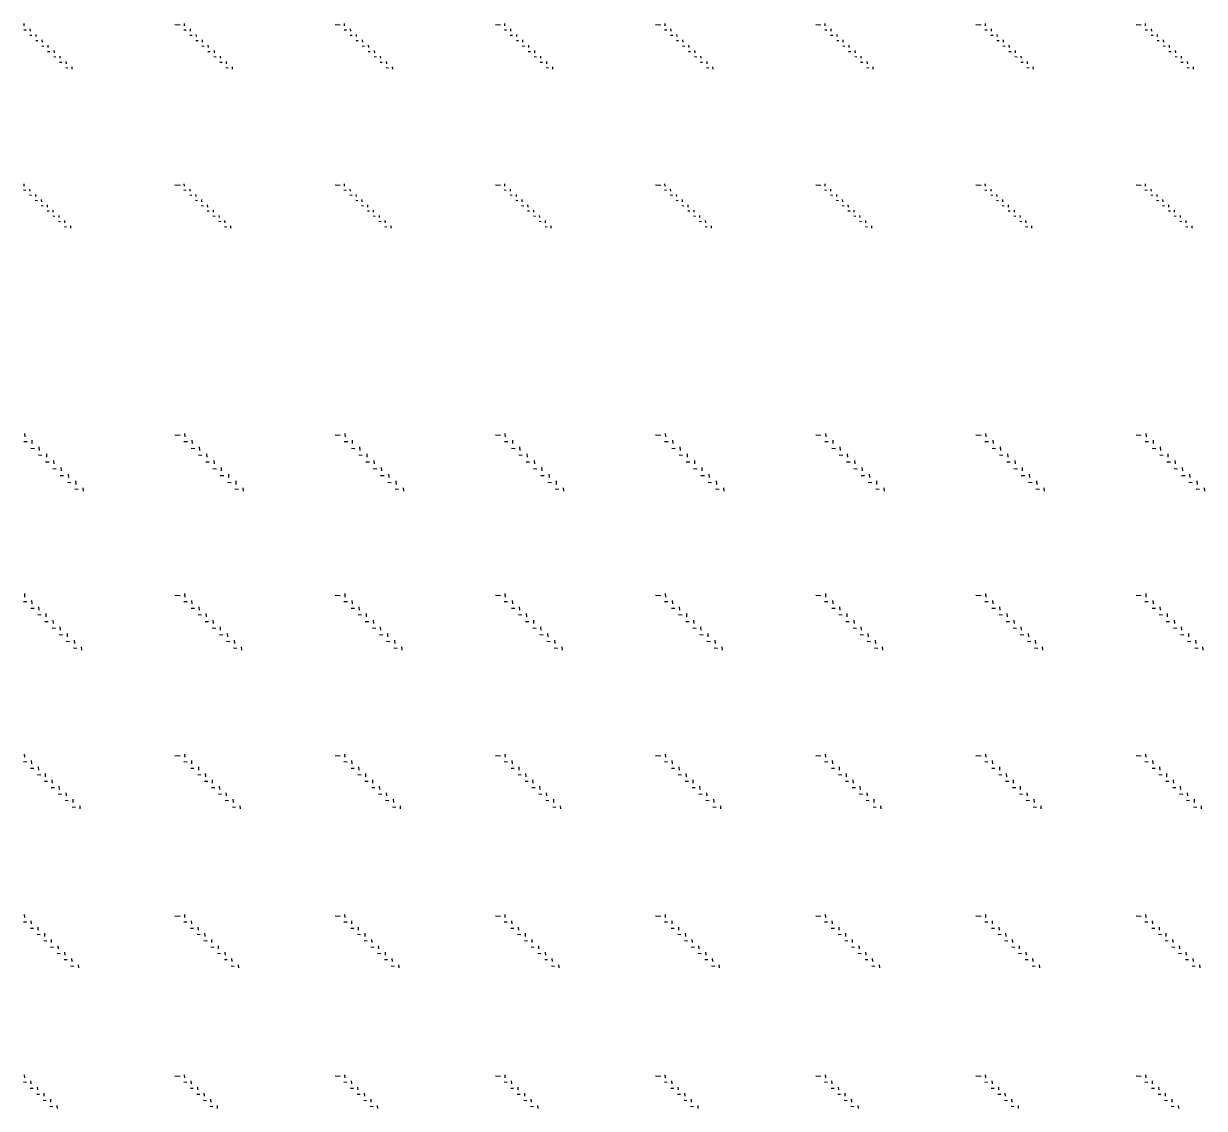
# Model space of a CAD drawing. Extents: x 0 to 300000, y 0 to 300000.
# Drawn here: x 186895 to 223750, y 150095 to 183930 of the extents above; entities that cross this region are included whole.
import ezdxf

# ---------------------------------------------------------------- set-up
doc = ezdxf.new("R2010")
doc.units = 0
doc.header["$MEASUREMENT"] = 0
doc.layers.get('0').update_dxf_attribs({"linetype": 'CONTINUOUS'})

msp = doc.modelspace()

# ---------------------------------------------------------------- linework, layer by layer
at = {"color": 7}
for p, q in [((186905, 183930), (186905, 183860)), ((191905, 183930), (191905, 183860)), ((196905, 183930), (196905, 183860)), ((201905, 183930), (201905, 183860)), ((206905, 183930), (206905, 183860)), ((211905, 183930), (211905, 183860)), ((216905, 183930), (216905, 183860)), ((221905, 183930), (221905, 183860)), ((186900, 183740), (186970, 183735)), ((187085, 183575), (187155, 183570)), ((187090, 183765), (187095, 183695)), ((187275, 183595), (187280, 183525)), ((191620, 183905), (191780, 183895)), ((191900, 183740), (191970, 183735)), ((192085, 183575), (192155, 183570)), ((192090, 183765), (192095, 183695)), ((192275, 183595), (192280, 183525)), ((196620, 183905), (196780, 183895)), ((196900, 183740), (196970, 183735)), ((197085, 183575), (197155, 183570)), ((197090, 183765), (197095, 183695)), ((197275, 183595), (197280, 183525)), ((201620, 183905), (201780, 183895)), ((201900, 183740), (201970, 183735)), ((202085, 183575), (202155, 183570)), ((202090, 183765), (202095, 183695)), ((202275, 183595), (202280, 183525)), ((206620, 183905), (206780, 183895)), ((206900, 183740), (206970, 183735)), ((207085, 183575), (207155, 183570)), ((207090, 183765), (207095, 183695)), ((207275, 183595), (207280, 183525)), ((211620, 183905), (211780, 183895)), ((211900, 183740), (211970, 183735)), ((212085, 183575), (212155, 183570)), ((212090, 183765), (212095, 183695)), ((212275, 183595), (212280, 183525)), ((216620, 183905), (216780, 183895)), ((216900, 183740), (216970, 183735)), ((217085, 183575), (217155, 183570)), ((217090, 183765), (217095, 183695)), ((217275, 183595), (217280, 183525)), ((221620, 183905), (221780, 183895)), ((221900, 183740), (221970, 183735)), ((222085, 183575), (222155, 183570)), ((222090, 183765), (222095, 183695)), ((222275, 183595), (222280, 183525)), ((187275, 183405), (187340, 183400)), ((187460, 183235), (187530, 183230)), ((187465, 183425), (187470, 183355)), ((187650, 183255), (187655, 183185)), ((192275, 183405), (192340, 183400)), ((192460, 183235), (192530, 183230)), ((192465, 183425), (192470, 183355)), ((192650, 183255), (192655, 183185)), ((197275, 183405), (197340, 183400)), ((197460, 183235), (197530, 183230)), ((197465, 183425), (197470, 183355)), ((197650, 183255), (197655, 183185)), ((202275, 183405), (202340, 183400)), ((202460, 183235), (202530, 183230)), ((202465, 183425), (202470, 183355)), ((202650, 183255), (202655, 183185)), ((207275, 183405), (207340, 183400)), ((207460, 183235), (207530, 183230)), ((207465, 183425), (207470, 183355)), ((207650, 183255), (207655, 183185)), ((212275, 183405), (212340, 183400)), ((212460, 183235), (212530, 183230)), ((212465, 183425), (212470, 183355)), ((212650, 183255), (212655, 183185)), ((217275, 183405), (217340, 183400)), ((217460, 183235), (217530, 183230)), ((217465, 183425), (217470, 183355)), ((217650, 183255), (217655, 183185)), ((222275, 183405), (222340, 183400)), ((222460, 183235), (222530, 183230)), ((222465, 183425), (222470, 183355)), ((222650, 183255), (222655, 183185)), ((187645, 183065), (187715, 183060)), ((187835, 182900), (187905, 182895)), ((187840, 183090), (187845, 183020)), ((188025, 182920), (188030, 182850)), ((192645, 183065), (192715, 183060)), ((192835, 182900), (192905, 182895)), ((192840, 183090), (192845, 183020)), ((193025, 182920), (193030, 182850)), ((197645, 183065), (197715, 183060)), ((197835, 182900), (197905, 182895)), ((197840, 183090), (197845, 183020)), ((198025, 182920), (198030, 182850)), ((202645, 183065), (202715, 183060)), ((202835, 182900), (202905, 182895)), ((202840, 183090), (202845, 183020)), ((203025, 182920), (203030, 182850)), ((207645, 183065), (207715, 183060)), ((207835, 182900), (207905, 182895)), ((207840, 183090), (207845, 183020)), ((208025, 182920), (208030, 182850)), ((212645, 183065), (212715, 183060)), ((212835, 182900), (212905, 182895)), ((212840, 183090), (212845, 183020)), ((213025, 182920), (213030, 182850)), ((217645, 183065), (217715, 183060)), ((217835, 182900), (217905, 182895)), ((217840, 183090), (217845, 183020)), ((218025, 182920), (218030, 182850)), ((222645, 183065), (222715, 183060)), ((222835, 182900), (222905, 182895)), ((222840, 183090), (222845, 183020)), ((223025, 182920), (223030, 182850)), ((188020, 182730), (188090, 182725)), ((188210, 182560), (188280, 182555)), ((188215, 182750), (188220, 182680)), ((188400, 182580), (188405, 182510)), ((193020, 182730), (193090, 182725)), ((193210, 182560), (193280, 182555)), ((193215, 182750), (193220, 182680)), ((193400, 182580), (193405, 182510)), ((198020, 182730), (198090, 182725)), ((198210, 182560), (198280, 182555)), ((198215, 182750), (198220, 182680)), ((198400, 182580), (198405, 182510)), ((203020, 182730), (203090, 182725)), ((203210, 182560), (203280, 182555)), ((203215, 182750), (203220, 182680)), ((203400, 182580), (203405, 182510)), ((208020, 182730), (208090, 182725)), ((208210, 182560), (208280, 182555)), ((208215, 182750), (208220, 182680)), ((208400, 182580), (208405, 182510)), ((213020, 182730), (213090, 182725)), ((213210, 182560), (213280, 182555)), ((213215, 182750), (213220, 182680)), ((213400, 182580), (213405, 182510)), ((218020, 182730), (218090, 182725)), ((218210, 182560), (218280, 182555)), ((218215, 182750), (218220, 182680)), ((218400, 182580), (218405, 182510)), ((223020, 182730), (223090, 182725)), ((223210, 182560), (223280, 182555)), ((223215, 182750), (223220, 182680)), ((223400, 182580), (223405, 182510)), ((186900, 178930), (186905, 178865)), ((187080, 178765), (187085, 178700)), ((191620, 178905), (191780, 178895)), ((191900, 178930), (191905, 178865)), ((192080, 178765), (192085, 178700)), ((196620, 178905), (196780, 178895)), ((196900, 178930), (196905, 178865)), ((197080, 178765), (197085, 178700)), ((201620, 178905), (201780, 178895)), ((201900, 178930), (201905, 178865)), ((202080, 178765), (202085, 178700)), ((206620, 178905), (206780, 178895)), ((206900, 178930), (206905, 178865)), ((207080, 178765), (207085, 178700)), ((211620, 178905), (211780, 178895)), ((211900, 178930), (211905, 178865)), ((212080, 178765), (212085, 178700)), ((216620, 178905), (216780, 178895)), ((216900, 178930), (216905, 178865)), ((217080, 178765), (217085, 178700)), ((221620, 178905), (221780, 178895)), ((221900, 178930), (221905, 178865)), ((222080, 178765), (222085, 178700)), ((186895, 178745), (186960, 178740)), ((187080, 178585), (187145, 178580)), ((187260, 178420), (187325, 178415)), ((187265, 178600), (187270, 178535)), ((187445, 178440), (187450, 178375)), ((191895, 178745), (191960, 178740)), ((192080, 178585), (192145, 178580)), ((192260, 178420), (192325, 178415)), ((192265, 178600), (192270, 178535)), ((192445, 178440), (192450, 178375)), ((196895, 178745), (196960, 178740)), ((197080, 178585), (197145, 178580)), ((197260, 178420), (197325, 178415)), ((197265, 178600), (197270, 178535)), ((197445, 178440), (197450, 178375)), ((201895, 178745), (201960, 178740)), ((202080, 178585), (202145, 178580)), ((202260, 178420), (202325, 178415)), ((202265, 178600), (202270, 178535)), ((202445, 178440), (202450, 178375)), ((206895, 178745), (206960, 178740)), ((207080, 178585), (207145, 178580)), ((207260, 178420), (207325, 178415)), ((207265, 178600), (207270, 178535)), ((207445, 178440), (207450, 178375)), ((211895, 178745), (211960, 178740)), ((212080, 178585), (212145, 178580)), ((212260, 178420), (212325, 178415)), ((212265, 178600), (212270, 178535)), ((212445, 178440), (212450, 178375)), ((216895, 178745), (216960, 178740)), ((217080, 178585), (217145, 178580)), ((217260, 178420), (217325, 178415)), ((217265, 178600), (217270, 178535)), ((217445, 178440), (217450, 178375)), ((221895, 178745), (221960, 178740)), ((222080, 178585), (222145, 178580)), ((222260, 178420), (222325, 178415)), ((222265, 178600), (222270, 178535)), ((222445, 178440), (222450, 178375)), ((187440, 178255), (187505, 178250)), ((187625, 178275), (187630, 178210)), ((187625, 178090), (187690, 178090)), ((187810, 178110), (187810, 178045)), ((192440, 178255), (192505, 178250)), ((192625, 178275), (192630, 178210)), ((192625, 178090), (192690, 178090)), ((192810, 178110), (192810, 178045)), ((197440, 178255), (197505, 178250)), ((197625, 178275), (197630, 178210)), ((197625, 178090), (197690, 178090)), ((197810, 178110), (197810, 178045)), ((202440, 178255), (202505, 178250)), ((202625, 178275), (202630, 178210)), ((202625, 178090), (202690, 178090)), ((202810, 178110), (202810, 178045)), ((207440, 178255), (207505, 178250)), ((207625, 178275), (207630, 178210)), ((207625, 178090), (207690, 178090)), ((207810, 178110), (207810, 178045)), ((212440, 178255), (212505, 178250)), ((212625, 178275), (212630, 178210)), ((212625, 178090), (212690, 178090)), ((212810, 178110), (212810, 178045)), ((217440, 178255), (217505, 178250)), ((217625, 178275), (217630, 178210)), ((217625, 178090), (217690, 178090)), ((217810, 178110), (217810, 178045)), ((222440, 178255), (222505, 178250)), ((222625, 178275), (222630, 178210)), ((222625, 178090), (222690, 178090)), ((222810, 178110), (222810, 178045)), ((187805, 177930), (187870, 177925)), ((187985, 177765), (188050, 177760)), ((187990, 177950), (187995, 177885)), ((188170, 177785), (188175, 177720)), ((192805, 177930), (192870, 177925)), ((192985, 177765), (193050, 177760)), ((192990, 177950), (192995, 177885)), ((193170, 177785), (193175, 177720)), ((197805, 177930), (197870, 177925)), ((197985, 177765), (198050, 177760)), ((197990, 177950), (197995, 177885)), ((198170, 177785), (198175, 177720)), ((202805, 177930), (202870, 177925)), ((202985, 177765), (203050, 177760)), ((202990, 177950), (202995, 177885)), ((203170, 177785), (203175, 177720)), ((207805, 177930), (207870, 177925)), ((207985, 177765), (208050, 177760)), ((207990, 177950), (207995, 177885)), ((208170, 177785), (208175, 177720)), ((212805, 177930), (212870, 177925)), ((212985, 177765), (213050, 177760)), ((212990, 177950), (212995, 177885)), ((213170, 177785), (213175, 177720)), ((217805, 177930), (217870, 177925)), ((217985, 177765), (218050, 177760)), ((217990, 177950), (217995, 177885)), ((218170, 177785), (218175, 177720)), ((222805, 177930), (222870, 177925)), ((222985, 177765), (223050, 177760)), ((222990, 177950), (222995, 177885)), ((223170, 177785), (223175, 177720)), ((188170, 177600), (188235, 177595)), ((188355, 177620), (188355, 177555)), ((193170, 177600), (193235, 177595)), ((193355, 177620), (193355, 177555)), ((198170, 177600), (198235, 177595)), ((198355, 177620), (198355, 177555)), ((203170, 177600), (203235, 177595)), ((203355, 177620), (203355, 177555)), ((208170, 177600), (208235, 177595)), ((208355, 177620), (208355, 177555)), ((213170, 177600), (213235, 177595)), ((213355, 177620), (213355, 177555)), ((218170, 177600), (218235, 177595)), ((218355, 177620), (218355, 177555)), ((223170, 177600), (223235, 177595)), ((223355, 177620), (223355, 177555)), ((186920, 171150), (186930, 171040)), ((191620, 171105), (191780, 171095)), ((191920, 171150), (191930, 171040)), ((196620, 171105), (196780, 171095)), ((196920, 171150), (196930, 171040)), ((201620, 171105), (201780, 171095)), ((201920, 171150), (201930, 171040)), ((206620, 171105), (206780, 171095)), ((206920, 171150), (206930, 171040)), ((211620, 171105), (211780, 171095)), ((211920, 171150), (211930, 171040)), ((216620, 171105), (216780, 171095)), ((216920, 171150), (216930, 171040)), ((221620, 171105), (221780, 171095)), ((221920, 171150), (221930, 171040)), ((186900, 170900), (187010, 170895)), ((187125, 170690), (187235, 170680)), ((187150, 170940), (187155, 170830)), ((187375, 170725), (187385, 170615)), ((191900, 170900), (192010, 170895)), ((192125, 170690), (192235, 170680)), ((192150, 170940), (192155, 170830)), ((192375, 170725), (192385, 170615)), ((196900, 170900), (197010, 170895)), ((197125, 170690), (197235, 170680)), ((197150, 170940), (197155, 170830)), ((197375, 170725), (197385, 170615)), ((201900, 170900), (202010, 170895)), ((202125, 170690), (202235, 170680)), ((202150, 170940), (202155, 170830)), ((202375, 170725), (202385, 170615)), ((206900, 170900), (207010, 170895)), ((207125, 170690), (207235, 170680)), ((207150, 170940), (207155, 170830)), ((207375, 170725), (207385, 170615)), ((211900, 170900), (212010, 170895)), ((212125, 170690), (212235, 170680)), ((212150, 170940), (212155, 170830)), ((212375, 170725), (212385, 170615)), ((216900, 170900), (217010, 170895)), ((217125, 170690), (217235, 170680)), ((217150, 170940), (217155, 170830)), ((217375, 170725), (217385, 170615)), ((221900, 170900), (222010, 170895)), ((222125, 170690), (222235, 170680)), ((222150, 170940), (222155, 170830)), ((222375, 170725), (222385, 170615)), ((187355, 170480), (187460, 170470)), ((187605, 170515), (187610, 170405)), ((187830, 170305), (187840, 170195)), ((192355, 170480), (192460, 170470)), ((192605, 170515), (192610, 170405)), ((192830, 170305), (192840, 170195)), ((197355, 170480), (197460, 170470)), ((197605, 170515), (197610, 170405)), ((197830, 170305), (197840, 170195)), ((202355, 170480), (202460, 170470)), ((202605, 170515), (202610, 170405)), ((202830, 170305), (202840, 170195)), ((207355, 170480), (207460, 170470)), ((207605, 170515), (207610, 170405)), ((207830, 170305), (207840, 170195)), ((212355, 170480), (212460, 170470)), ((212605, 170515), (212610, 170405)), ((212830, 170305), (212840, 170195)), ((217355, 170480), (217460, 170470)), ((217605, 170515), (217610, 170405)), ((217830, 170305), (217840, 170195)), ((222355, 170480), (222460, 170470)), ((222605, 170515), (222610, 170405)), ((222830, 170305), (222840, 170195)), ((187580, 170265), (187690, 170260)), ((187805, 170055), (187915, 170045)), ((188060, 170090), (188065, 169980)), ((192580, 170265), (192690, 170260)), ((192805, 170055), (192915, 170045)), ((193060, 170090), (193065, 169980)), ((197580, 170265), (197690, 170260)), ((197805, 170055), (197915, 170045)), ((198060, 170090), (198065, 169980)), ((202580, 170265), (202690, 170260)), ((202805, 170055), (202915, 170045)), ((203060, 170090), (203065, 169980)), ((207580, 170265), (207690, 170260)), ((207805, 170055), (207915, 170045)), ((208060, 170090), (208065, 169980)), ((212580, 170265), (212690, 170260)), ((212805, 170055), (212915, 170045)), ((213060, 170090), (213065, 169980)), ((217580, 170265), (217690, 170260)), ((217805, 170055), (217915, 170045)), ((218060, 170090), (218065, 169980)), ((222580, 170265), (222690, 170260)), ((222805, 170055), (222915, 170045)), ((223060, 170090), (223065, 169980)), ((188035, 169840), (188145, 169835)), ((188260, 169630), (188370, 169620)), ((188285, 169880), (188295, 169770)), ((188515, 169665), (188520, 169555)), ((193035, 169840), (193145, 169835)), ((193260, 169630), (193370, 169620)), ((193285, 169880), (193295, 169770)), ((193515, 169665), (193520, 169555)), ((198035, 169840), (198145, 169835)), ((198260, 169630), (198370, 169620)), ((198285, 169880), (198295, 169770)), ((198515, 169665), (198520, 169555)), ((203035, 169840), (203145, 169835)), ((203260, 169630), (203370, 169620)), ((203285, 169880), (203295, 169770)), ((203515, 169665), (203520, 169555)), ((208035, 169840), (208145, 169835)), ((208260, 169630), (208370, 169620)), ((208285, 169880), (208295, 169770)), ((208515, 169665), (208520, 169555)), ((213035, 169840), (213145, 169835)), ((213260, 169630), (213370, 169620)), ((213285, 169880), (213295, 169770)), ((213515, 169665), (213520, 169555)), ((218035, 169840), (218145, 169835)), ((218260, 169630), (218370, 169620)), ((218285, 169880), (218295, 169770)), ((218515, 169665), (218520, 169555)), ((223035, 169840), (223145, 169835)), ((223260, 169630), (223370, 169620)), ((223285, 169880), (223295, 169770)), ((223515, 169665), (223520, 169555)), ((188490, 169420), (188600, 169410)), ((188740, 169455), (188750, 169345)), ((193490, 169420), (193600, 169410)), ((193740, 169455), (193750, 169345)), ((198490, 169420), (198600, 169410)), ((198740, 169455), (198750, 169345)), ((203490, 169420), (203600, 169410)), ((203740, 169455), (203750, 169345)), ((208490, 169420), (208600, 169410)), ((208740, 169455), (208750, 169345)), ((213490, 169420), (213600, 169410)), ((213740, 169455), (213750, 169345)), ((218490, 169420), (218600, 169410)), ((218740, 169455), (218750, 169345)), ((223490, 169420), (223600, 169410)), ((223740, 169455), (223750, 169345)), ((186895, 165905), (187000, 165900)), ((186920, 166150), (186925, 166045)), ((187140, 165940), (187150, 165835)), ((191620, 166105), (191780, 166095)), ((191895, 165905), (192000, 165900)), ((191920, 166150), (191925, 166045)), ((192140, 165940), (192150, 165835)), ((196620, 166105), (196780, 166095)), ((196895, 165905), (197000, 165900)), ((196920, 166150), (196925, 166045)), ((197140, 165940), (197150, 165835)), ((201620, 166105), (201780, 166095)), ((201895, 165905), (202000, 165900)), ((201920, 166150), (201925, 166045)), ((202140, 165940), (202150, 165835)), ((206620, 166105), (206780, 166095)), ((206895, 165905), (207000, 165900)), ((206920, 166150), (206925, 166045)), ((207140, 165940), (207150, 165835)), ((211620, 166105), (211780, 166095)), ((211895, 165905), (212000, 165900)), ((211920, 166150), (211925, 166045)), ((212140, 165940), (212150, 165835)), ((216620, 166105), (216780, 166095)), ((216895, 165905), (217000, 165900)), ((216920, 166150), (216925, 166045)), ((217140, 165940), (217150, 165835)), ((221620, 166105), (221780, 166095)), ((221895, 165905), (222000, 165900)), ((221920, 166150), (221925, 166045)), ((222140, 165940), (222150, 165835)), ((187120, 165700), (187225, 165695)), ((187340, 165495), (187445, 165485)), ((187360, 165735), (187370, 165630)), ((187585, 165530), (187590, 165425)), ((192120, 165700), (192225, 165695)), ((192340, 165495), (192445, 165485)), ((192360, 165735), (192370, 165630)), ((192585, 165530), (192590, 165425)), ((197120, 165700), (197225, 165695)), ((197340, 165495), (197445, 165485)), ((197360, 165735), (197370, 165630)), ((197585, 165530), (197590, 165425)), ((202120, 165700), (202225, 165695)), ((202340, 165495), (202445, 165485)), ((202360, 165735), (202370, 165630)), ((202585, 165530), (202590, 165425)), ((207120, 165700), (207225, 165695)), ((207340, 165495), (207445, 165485)), ((207360, 165735), (207370, 165630)), ((207585, 165530), (207590, 165425)), ((212120, 165700), (212225, 165695)), ((212340, 165495), (212445, 165485)), ((212360, 165735), (212370, 165630)), ((212585, 165530), (212590, 165425)), ((217120, 165700), (217225, 165695)), ((217340, 165495), (217445, 165485)), ((217360, 165735), (217370, 165630)), ((217585, 165530), (217590, 165425)), ((222120, 165700), (222225, 165695)), ((222340, 165495), (222445, 165485)), ((222360, 165735), (222370, 165630)), ((222585, 165530), (222590, 165425)), ((187560, 165285), (187665, 165280)), ((187805, 165320), (187815, 165215)), ((188025, 165115), (188035, 165010)), ((192560, 165285), (192665, 165280)), ((192805, 165320), (192815, 165215)), ((193025, 165115), (193035, 165010)), ((197560, 165285), (197665, 165280)), ((197805, 165320), (197815, 165215)), ((198025, 165115), (198035, 165010)), ((202560, 165285), (202665, 165280)), ((202805, 165320), (202815, 165215)), ((203025, 165115), (203035, 165010)), ((207560, 165285), (207665, 165280)), ((207805, 165320), (207815, 165215)), ((208025, 165115), (208035, 165010)), ((212560, 165285), (212665, 165280)), ((212805, 165320), (212815, 165215)), ((213025, 165115), (213035, 165010)), ((217560, 165285), (217665, 165280)), ((217805, 165320), (217815, 165215)), ((218025, 165115), (218035, 165010)), ((222560, 165285), (222665, 165280)), ((222805, 165320), (222815, 165215)), ((223025, 165115), (223035, 165010)), ((187785, 165080), (187890, 165075)), ((188005, 164875), (188110, 164865)), ((188250, 164910), (188255, 164805)), ((192785, 165080), (192890, 165075)), ((193005, 164875), (193110, 164865)), ((193250, 164910), (193255, 164805)), ((197785, 165080), (197890, 165075)), ((198005, 164875), (198110, 164865)), ((198250, 164910), (198255, 164805)), ((202785, 165080), (202890, 165075)), ((203005, 164875), (203110, 164865)), ((203250, 164910), (203255, 164805)), ((207785, 165080), (207890, 165075)), ((208005, 164875), (208110, 164865)), ((208250, 164910), (208255, 164805)), ((212785, 165080), (212890, 165075)), ((213005, 164875), (213110, 164865)), ((213250, 164910), (213255, 164805)), ((217785, 165080), (217890, 165075)), ((218005, 164875), (218110, 164865)), ((218250, 164910), (218255, 164805)), ((222785, 165080), (222890, 165075)), ((223005, 164875), (223110, 164865)), ((223250, 164910), (223255, 164805)), ((188225, 164665), (188330, 164660)), ((188450, 164460), (188555, 164450)), ((188470, 164700), (188480, 164595)), ((188690, 164495), (188700, 164390)), ((193225, 164665), (193330, 164660)), ((193450, 164460), (193555, 164450)), ((193470, 164700), (193480, 164595)), ((193690, 164495), (193700, 164390)), ((198225, 164665), (198330, 164660)), ((198450, 164460), (198555, 164450)), ((198470, 164700), (198480, 164595)), ((198690, 164495), (198700, 164390)), ((203225, 164665), (203330, 164660)), ((203450, 164460), (203555, 164450)), ((203470, 164700), (203480, 164595)), ((203690, 164495), (203700, 164390)), ((208225, 164665), (208330, 164660)), ((208450, 164460), (208555, 164450)), ((208470, 164700), (208480, 164595)), ((208690, 164495), (208700, 164390)), ((213225, 164665), (213330, 164660)), ((213450, 164460), (213555, 164450)), ((213470, 164700), (213480, 164595)), ((213690, 164495), (213700, 164390)), ((218225, 164665), (218330, 164660)), ((218450, 164460), (218555, 164450)), ((218470, 164700), (218480, 164595)), ((218690, 164495), (218700, 164390)), ((223225, 164665), (223330, 164660)), ((223450, 164460), (223555, 164450)), ((223470, 164700), (223480, 164595)), ((223690, 164495), (223700, 164390)), ((186915, 161145), (186925, 161045)), ((191620, 161105), (191780, 161095)), ((191915, 161145), (191925, 161045)), ((196620, 161105), (196780, 161095)), ((196915, 161145), (196925, 161045)), ((201620, 161105), (201780, 161095)), ((201915, 161145), (201925, 161045)), ((206620, 161105), (206780, 161095)), ((206915, 161145), (206925, 161045)), ((211620, 161105), (211780, 161095)), ((211915, 161145), (211925, 161045)), ((216620, 161105), (216780, 161095)), ((216915, 161145), (216925, 161045)), ((221620, 161105), (221780, 161095)), ((221915, 161145), (221925, 161045)), ((186895, 160910), (186995, 160905)), ((187115, 160710), (187210, 160705)), ((187130, 160945), (187140, 160845)), ((187350, 160745), (187355, 160645)), ((191895, 160910), (191995, 160905)), ((192115, 160710), (192210, 160705)), ((192130, 160945), (192140, 160845)), ((192350, 160745), (192355, 160645)), ((196895, 160910), (196995, 160905)), ((197115, 160710), (197210, 160705)), ((197130, 160945), (197140, 160845)), ((197350, 160745), (197355, 160645)), ((201895, 160910), (201995, 160905)), ((202115, 160710), (202210, 160705)), ((202130, 160945), (202140, 160845)), ((202350, 160745), (202355, 160645)), ((206895, 160910), (206995, 160905)), ((207115, 160710), (207210, 160705)), ((207130, 160945), (207140, 160845)), ((207350, 160745), (207355, 160645)), ((211895, 160910), (211995, 160905)), ((212115, 160710), (212210, 160705)), ((212130, 160945), (212140, 160845)), ((212350, 160745), (212355, 160645)), ((216895, 160910), (216995, 160905)), ((217115, 160710), (217210, 160705)), ((217130, 160945), (217140, 160845)), ((217350, 160745), (217355, 160645)), ((221895, 160910), (221995, 160905)), ((222115, 160710), (222210, 160705)), ((222130, 160945), (222140, 160845)), ((222350, 160745), (222355, 160645)), ((187330, 160510), (187430, 160500)), ((187565, 160540), (187570, 160440)), ((187780, 160340), (187785, 160240)), ((192330, 160510), (192430, 160500)), ((192565, 160540), (192570, 160440)), ((192780, 160340), (192785, 160240)), ((197330, 160510), (197430, 160500)), ((197565, 160540), (197570, 160440)), ((197780, 160340), (197785, 160240)), ((202330, 160510), (202430, 160500)), ((202565, 160540), (202570, 160440)), ((202780, 160340), (202785, 160240)), ((207330, 160510), (207430, 160500)), ((207565, 160540), (207570, 160440)), ((207780, 160340), (207785, 160240)), ((212330, 160510), (212430, 160500)), ((212565, 160540), (212570, 160440)), ((212780, 160340), (212785, 160240)), ((217330, 160510), (217430, 160500)), ((217565, 160540), (217570, 160440)), ((217780, 160340), (217785, 160240)), ((222330, 160510), (222430, 160500)), ((222565, 160540), (222570, 160440)), ((222780, 160340), (222785, 160240)), ((187545, 160305), (187645, 160300)), ((187760, 160105), (187860, 160100)), ((187995, 160140), (188005, 160040)), ((192545, 160305), (192645, 160300)), ((192760, 160105), (192860, 160100)), ((192995, 160140), (193005, 160040)), ((197545, 160305), (197645, 160300)), ((197760, 160105), (197860, 160100)), ((197995, 160140), (198005, 160040)), ((202545, 160305), (202645, 160300)), ((202760, 160105), (202860, 160100)), ((202995, 160140), (203005, 160040)), ((207545, 160305), (207645, 160300)), ((207760, 160105), (207860, 160100)), ((207995, 160140), (208005, 160040)), ((212545, 160305), (212645, 160300)), ((212760, 160105), (212860, 160100)), ((212995, 160140), (213005, 160040)), ((217545, 160305), (217645, 160300)), ((217760, 160105), (217860, 160100)), ((217995, 160140), (218005, 160040)), ((222545, 160305), (222645, 160300)), ((222760, 160105), (222860, 160100)), ((222995, 160140), (223005, 160040)), ((187975, 159905), (188075, 159895)), ((188190, 159705), (188290, 159695)), ((188210, 159940), (188220, 159840)), ((188430, 159735), (188435, 159635)), ((192975, 159905), (193075, 159895)), ((193190, 159705), (193290, 159695)), ((193210, 159940), (193220, 159840)), ((193430, 159735), (193435, 159635)), ((197975, 159905), (198075, 159895)), ((198190, 159705), (198290, 159695)), ((198210, 159940), (198220, 159840)), ((198430, 159735), (198435, 159635)), ((202975, 159905), (203075, 159895)), ((203190, 159705), (203290, 159695)), ((203210, 159940), (203220, 159840)), ((203430, 159735), (203435, 159635)), ((207975, 159905), (208075, 159895)), ((208190, 159705), (208290, 159695)), ((208210, 159940), (208220, 159840)), ((208430, 159735), (208435, 159635)), ((212975, 159905), (213075, 159895)), ((213190, 159705), (213290, 159695)), ((213210, 159940), (213220, 159840)), ((213430, 159735), (213435, 159635)), ((217975, 159905), (218075, 159895)), ((218190, 159705), (218290, 159695)), ((218210, 159940), (218220, 159840)), ((218430, 159735), (218435, 159635)), ((222975, 159905), (223075, 159895)), ((223190, 159705), (223290, 159695)), ((223210, 159940), (223220, 159840)), ((223430, 159735), (223435, 159635)), ((188410, 159500), (188510, 159495)), ((188645, 159535), (188650, 159435)), ((193410, 159500), (193510, 159495)), ((193645, 159535), (193650, 159435)), ((198410, 159500), (198510, 159495)), ((198645, 159535), (198650, 159435)), ((203410, 159500), (203510, 159495)), ((203645, 159535), (203650, 159435)), ((208410, 159500), (208510, 159495)), ((208645, 159535), (208650, 159435)), ((213410, 159500), (213510, 159495)), ((213645, 159535), (213650, 159435)), ((218410, 159500), (218510, 159495)), ((218645, 159535), (218650, 159435)), ((223410, 159500), (223510, 159495)), ((223645, 159535), (223650, 159435)), ((186895, 155915), (186990, 155910)), ((186915, 156145), (186920, 156050)), ((187125, 155945), (187130, 155855)), ((191620, 156105), (191780, 156095)), ((191895, 155915), (191990, 155910)), ((191915, 156145), (191920, 156050)), ((192125, 155945), (192130, 155855)), ((196620, 156105), (196780, 156095)), ((196895, 155915), (196990, 155910)), ((196915, 156145), (196920, 156050)), ((197125, 155945), (197130, 155855)), ((201620, 156105), (201780, 156095)), ((201895, 155915), (201990, 155910)), ((201915, 156145), (201920, 156050)), ((202125, 155945), (202130, 155855)), ((206620, 156105), (206780, 156095)), ((206895, 155915), (206990, 155910)), ((206915, 156145), (206920, 156050)), ((207125, 155945), (207130, 155855)), ((211620, 156105), (211780, 156095)), ((211895, 155915), (211990, 155910)), ((211915, 156145), (211920, 156050)), ((212125, 155945), (212130, 155855)), ((216620, 156105), (216780, 156095)), ((216895, 155915), (216990, 155910)), ((216915, 156145), (216920, 156050)), ((217125, 155945), (217130, 155855)), ((221620, 156105), (221780, 156095)), ((221895, 155915), (221990, 155910)), ((221915, 156145), (221920, 156050)), ((222125, 155945), (222130, 155855)), ((187105, 155720), (187200, 155715)), ((187335, 155750), (187340, 155655)), ((187545, 155555), (187550, 155460)), ((192105, 155720), (192200, 155715)), ((192335, 155750), (192340, 155655)), ((192545, 155555), (192550, 155460)), ((197105, 155720), (197200, 155715)), ((197335, 155750), (197340, 155655)), ((197545, 155555), (197550, 155460)), ((202105, 155720), (202200, 155715)), ((202335, 155750), (202340, 155655)), ((202545, 155555), (202550, 155460)), ((207105, 155720), (207200, 155715)), ((207335, 155750), (207340, 155655)), ((207545, 155555), (207550, 155460)), ((212105, 155720), (212200, 155715)), ((212335, 155750), (212340, 155655)), ((212545, 155555), (212550, 155460)), ((217105, 155720), (217200, 155715)), ((217335, 155750), (217340, 155655)), ((217545, 155555), (217550, 155460)), ((222105, 155720), (222200, 155715)), ((222335, 155750), (222340, 155655)), ((222545, 155555), (222550, 155460)), ((187315, 155525), (187410, 155515)), ((187525, 155330), (187620, 155320)), ((187755, 155360), (187760, 155265)), ((187965, 155165), (187970, 155070)), ((192315, 155525), (192410, 155515)), ((192525, 155330), (192620, 155320)), ((192755, 155360), (192760, 155265)), ((192965, 155165), (192970, 155070)), ((197315, 155525), (197410, 155515)), ((197525, 155330), (197620, 155320)), ((197755, 155360), (197760, 155265)), ((197965, 155165), (197970, 155070)), ((202315, 155525), (202410, 155515)), ((202525, 155330), (202620, 155320)), ((202755, 155360), (202760, 155265)), ((202965, 155165), (202970, 155070)), ((207315, 155525), (207410, 155515)), ((207525, 155330), (207620, 155320)), ((207755, 155360), (207760, 155265)), ((207965, 155165), (207970, 155070)), ((212315, 155525), (212410, 155515)), ((212525, 155330), (212620, 155320)), ((212755, 155360), (212760, 155265)), ((212965, 155165), (212970, 155070)), ((217315, 155525), (217410, 155515)), ((217525, 155330), (217620, 155320)), ((217755, 155360), (217760, 155265)), ((217965, 155165), (217970, 155070)), ((222315, 155525), (222410, 155515)), ((222525, 155330), (222620, 155320)), ((222755, 155360), (222760, 155265)), ((222965, 155165), (222970, 155070)), ((187735, 155130), (187830, 155125)), ((187945, 154935), (188040, 154930)), ((188175, 154965), (188185, 154870)), ((192735, 155130), (192830, 155125)), ((192945, 154935), (193040, 154930)), ((193175, 154965), (193185, 154870)), ((197735, 155130), (197830, 155125)), ((197945, 154935), (198040, 154930)), ((198175, 154965), (198185, 154870)), ((202735, 155130), (202830, 155125)), ((202945, 154935), (203040, 154930)), ((203175, 154965), (203185, 154870)), ((207735, 155130), (207830, 155125)), ((207945, 154935), (208040, 154930)), ((208175, 154965), (208185, 154870)), ((212735, 155130), (212830, 155125)), ((212945, 154935), (213040, 154930)), ((213175, 154965), (213185, 154870)), ((217735, 155130), (217830, 155125)), ((217945, 154935), (218040, 154930)), ((218175, 154965), (218185, 154870)), ((222735, 155130), (222830, 155125)), ((222945, 154935), (223040, 154930)), ((223175, 154965), (223185, 154870)), ((188160, 154740), (188250, 154735)), ((188370, 154545), (188465, 154535)), ((188385, 154770), (188395, 154675)), ((188595, 154575), (188605, 154480)), ((193160, 154740), (193250, 154735)), ((193370, 154545), (193465, 154535)), ((193385, 154770), (193395, 154675)), ((193595, 154575), (193605, 154480)), ((198160, 154740), (198250, 154735)), ((198370, 154545), (198465, 154535)), ((198385, 154770), (198395, 154675)), ((198595, 154575), (198605, 154480)), ((203160, 154740), (203250, 154735)), ((203370, 154545), (203465, 154535)), ((203385, 154770), (203395, 154675)), ((203595, 154575), (203605, 154480)), ((208160, 154740), (208250, 154735)), ((208370, 154545), (208465, 154535)), ((208385, 154770), (208395, 154675)), ((208595, 154575), (208605, 154480)), ((213160, 154740), (213250, 154735)), ((213370, 154545), (213465, 154535)), ((213385, 154770), (213395, 154675)), ((213595, 154575), (213605, 154480)), ((218160, 154740), (218250, 154735)), ((218370, 154545), (218465, 154535)), ((218385, 154770), (218395, 154675)), ((218595, 154575), (218605, 154480)), ((223160, 154740), (223250, 154735)), ((223370, 154545), (223465, 154535)), ((223385, 154770), (223395, 154675)), ((223595, 154575), (223605, 154480)), ((186910, 151140), (186920, 151050)), ((191910, 151140), (191920, 151050)), ((196910, 151140), (196920, 151050)), ((201910, 151140), (201920, 151050)), ((206910, 151140), (206920, 151050)), ((211910, 151140), (211920, 151050)), ((216910, 151140), (216920, 151050)), ((221910, 151140), (221920, 151050)), ((186895, 150920), (186985, 150915)), ((187115, 150950), (187125, 150860)), ((187320, 150760), (187325, 150670)), ((191620, 151105), (191780, 151095)), ((191895, 150920), (191985, 150915)), ((192115, 150950), (192125, 150860)), ((192320, 150760), (192325, 150670)), ((196620, 151105), (196780, 151095)), ((196895, 150920), (196985, 150915)), ((197115, 150950), (197125, 150860)), ((197320, 150760), (197325, 150670)), ((201620, 151105), (201780, 151095)), ((201895, 150920), (201985, 150915)), ((202115, 150950), (202125, 150860)), ((202320, 150760), (202325, 150670)), ((206620, 151105), (206780, 151095)), ((206895, 150920), (206985, 150915)), ((207115, 150950), (207125, 150860)), ((207320, 150760), (207325, 150670)), ((211620, 151105), (211780, 151095)), ((211895, 150920), (211985, 150915)), ((212115, 150950), (212125, 150860)), ((212320, 150760), (212325, 150670)), ((216620, 151105), (216780, 151095)), ((216895, 150920), (216985, 150915)), ((217115, 150950), (217125, 150860)), ((217320, 150760), (217325, 150670)), ((221620, 151105), (221780, 151095)), ((221895, 150920), (221985, 150915)), ((222115, 150950), (222125, 150860)), ((222320, 150760), (222325, 150670)), ((187100, 150730), (187190, 150725)), ((187305, 150540), (187395, 150535)), ((187525, 150570), (187530, 150480)), ((187730, 150380), (187735, 150290)), ((192100, 150730), (192190, 150725)), ((192305, 150540), (192395, 150535)), ((192525, 150570), (192530, 150480)), ((192730, 150380), (192735, 150290)), ((197100, 150730), (197190, 150725)), ((197305, 150540), (197395, 150535)), ((197525, 150570), (197530, 150480)), ((197730, 150380), (197735, 150290)), ((202100, 150730), (202190, 150725)), ((202305, 150540), (202395, 150535)), ((202525, 150570), (202530, 150480)), ((202730, 150380), (202735, 150290)), ((207100, 150730), (207190, 150725)), ((207305, 150540), (207395, 150535)), ((207525, 150570), (207530, 150480)), ((207730, 150380), (207735, 150290)), ((212100, 150730), (212190, 150725)), ((212305, 150540), (212395, 150535)), ((212525, 150570), (212530, 150480)), ((212730, 150380), (212735, 150290)), ((217100, 150730), (217190, 150725)), ((217305, 150540), (217395, 150535)), ((217525, 150570), (217530, 150480)), ((217730, 150380), (217735, 150290)), ((222100, 150730), (222190, 150725)), ((222305, 150540), (222395, 150535)), ((222525, 150570), (222530, 150480)), ((222730, 150380), (222735, 150290)), ((187510, 150350), (187600, 150340)), ((187715, 150160), (187805, 150150)), ((187935, 150185), (187940, 150095)), ((192510, 150350), (192600, 150340)), ((192715, 150160), (192805, 150150)), ((192935, 150185), (192940, 150095)), ((197510, 150350), (197600, 150340)), ((197715, 150160), (197805, 150150)), ((197935, 150185), (197940, 150095)), ((202510, 150350), (202600, 150340)), ((202715, 150160), (202805, 150150)), ((202935, 150185), (202940, 150095)), ((207510, 150350), (207600, 150340)), ((207715, 150160), (207805, 150150)), ((207935, 150185), (207940, 150095)), ((212510, 150350), (212600, 150340)), ((212715, 150160), (212805, 150150)), ((212935, 150185), (212940, 150095)), ((217510, 150350), (217600, 150340)), ((217715, 150160), (217805, 150150)), ((217935, 150185), (217940, 150095)), ((222510, 150350), (222600, 150340)), ((222715, 150160), (222805, 150150)), ((222935, 150185), (222940, 150095))]:
    msp.add_line(p, q, dxfattribs=at)

doc.saveas('drawing.dxf')
